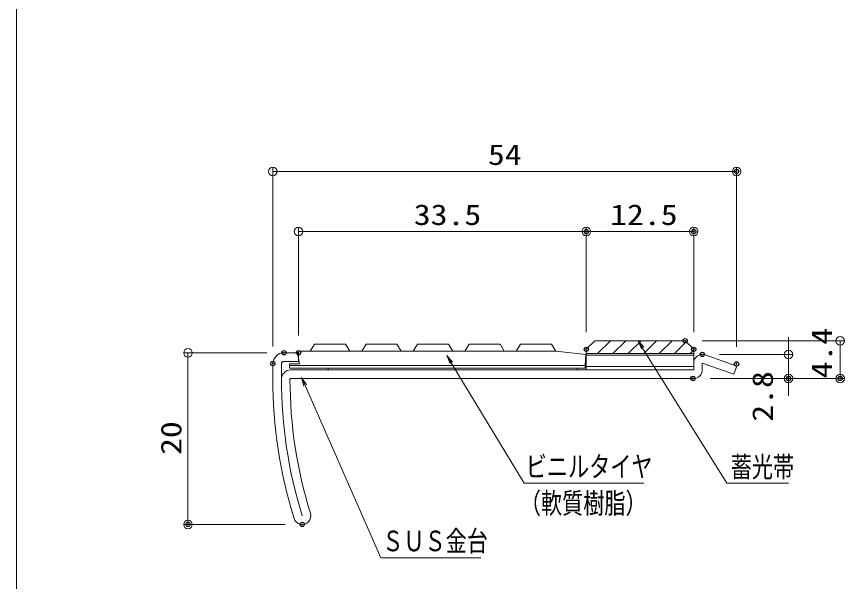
# Model space of a CAD drawing. Units: millimetres on the paper. Extents: x -200 to 200, y -138 to 139.
# Drawn here: x 19.3 to 115.7, y -21.2 to 44.6 of the extents above; entities that cross this region are included whole.
import ezdxf
from ezdxf.enums import TextEntityAlignment as Align

# ---------------------------------------------------------------- set-up
doc = ezdxf.new("R2010")
doc.units = ezdxf.units.MM
doc.header["$PDMODE"] = 32
doc.header["$PDSIZE"] = 0.5
for name, color, linetype, lineweight in [('0-0_zumenwaku', 6, 'Continuous', 9), ('0-7_SUNPO', 1, 'Continuous', 9), ('0-8_0', 1, 'Continuous', 9), ('0-A_CSLAYER1', 7, 'Continuous', 9), ('0-C_SCREW', 6, 'Continuous', 9), ('0-D_6文字', 2, 'Continuous', 9)]:
    doc.layers.add(name, color=color, linetype=linetype, lineweight=lineweight)
doc.layers.add('0-9_DEFPOINTS', color=7, linetype='Continuous')
doc.styles.add('ＭＳ ゴシック', font='')
doc.styles.get('ＭＳ ゴシック').set_extended_font_data('MS Gothic')

# ---------------------------------------------------------------- blocks, each defined once
blk = doc.blocks.new('_ORIGIN')
at = {"layer": '0-8_0'}
blk.add_line((0, 0), (-1, 0), dxfattribs=at)
blk.add_circle((0, 0), 0.5, dxfattribs=at)
blk = doc.blocks.new('MLeader7')
at = {"layer": '0-D_6文字'}
blk.add_line((92.065, 5.896), (91.678, 6.833), dxfattribs=at)
at = {"layer": '0-D_6文字', "color": 1}
blk.add_line((102.38, -9.775), (109.178, -9.775), dxfattribs=at)
at = {"layer": '0-D_6文字'}
blk.add_lwpolyline([(92.348, 6.072), (91.678, 6.833), (92.206, 5.984)], dxfattribs=at)
at = {"layer": '0-D_6文字', "color": 1}
blk.add_lwpolyline([(92.206, 5.984), (102.02, -9.775), (102.38, -9.775)], dxfattribs=at)
at = {"layer": '0-D_6文字', "style": 'ＭＳ ゴシック', "width": 0.75}
blk.add_text('蓄光帯', height=2.405, dxfattribs=at).set_placement((102.47, -9.783), align=Align.BOTTOM_LEFT)
blk = doc.blocks.new('MLeader8')
at = {"layer": '0-D_6文字'}
blk.add_line((52.758, 1.551), (52.509, 2.533), dxfattribs=at)
at = {"layer": '0-D_6文字', "color": 1}
blk.add_line((62.085, -18.439), (73.366, -18.439), dxfattribs=at)
at = {"layer": '0-D_6文字'}
blk.add_lwpolyline([(53.064, 1.685), (52.509, 2.533), (52.911, 1.618)], dxfattribs=at)
at = {"layer": '0-D_6文字', "color": 1}
blk.add_lwpolyline([(52.911, 1.618), (61.725, -18.439), (62.085, -18.439)], dxfattribs=at)
at = {"layer": '0-D_6文字', "style": 'ＭＳ ゴシック', "width": 0.75}
blk.add_text('ＳＵＳ金台', height=2.405, dxfattribs=at).set_placement((61.899, -18.414), align=Align.BOTTOM_LEFT)
blk = doc.blocks.new('MLeader9')
at = {"layer": '0-D_6文字'}
blk.add_line((69.787, 4.163), (69.412, 5.105), dxfattribs=at)
at = {"layer": '0-D_6文字', "color": 1}
blk.add_line((78.785, -9.775), (92.335, -9.775), dxfattribs=at)
at = {"layer": '0-D_6文字'}
blk.add_lwpolyline([(70.072, 4.336), (69.412, 5.105), (69.93, 4.249)], dxfattribs=at)
at = {"layer": '0-D_6文字', "color": 1}
blk.add_lwpolyline([(69.93, 4.249), (78.425, -9.775), (78.785, -9.775)], dxfattribs=at)
at = {"layer": '0-D_6文字', "style": 'ＭＳ ゴシック', "width": 0.75}
for s, p in [('ビニルタイヤ', (78.601, -9.746)), ('（軟質樹脂）', (77.915, -14.013))]:
    blk.add_text(s, height=2.405, dxfattribs=at).set_placement(p, align=Align.BOTTOM_LEFT)

msp = doc.modelspace()

# ---------------------------------------------------------------- linework, layer by layer
at = {"layer": '0-0_zumenwaku'}
msp.add_line((19.323, 138.514), (19.323, -138.486), dxfattribs=at)
at = {"layer": '0-7_SUNPO'}
for p, q in [((49.157, 6.166), (49.157, 27.055)), ((103.156, 6.133), (103.156, 27.055)), ((50.157, 26.555), (102.156, 26.555)), ((52.156, 7.433), (52.156, 20.055)), ((53.156, 19.555), (84.656, 19.555)), ((85.656, 7.833), (85.656, 20.055)), ((85.656, 7.833), (85.656, 20.055)), ((86.656, 19.555), (97.156, 19.555)), ((98.156, 7.833), (98.156, 20.055)), ((99.156, 6.833), (115.706, 6.833)), ((109.206, 6.233), (109.206, 7.233)), ((115.206, 5.833), (115.206, 3.433)), ((48.456, 5.433), (38.78, 5.433)), ((101.156, 5.233), (109.706, 5.233)), ((109.206, 5.233), (109.206, 2.433)), ((39.28, 4.433), (39.28, -13.567)), ((100.061, 2.433), (109.706, 2.433)), ((100.061, 2.433), (115.706, 2.433)), ((109.206, 1.433), (109.206, 0.433)), ((50.581, -14.567), (38.78, -14.567))]:
    msp.add_line(p, q, dxfattribs=at)
at = {"layer": '0-9_DEFPOINTS'}
for p in [(103.156, 26.555), (85.656, 19.555), (98.156, 19.555), (97.156, 6.833), (85.656, 5.833), (98.156, 5.833), (50.456, 5.433), (52.156, 5.433), (99.156, 5.233), (49.157, 4.166), (103.156, 4.133), (98.061, 2.433), (109.206, 2.433), (115.206, 2.433), (39.28, -14.567), (52.581, -14.567)]:
    msp.add_point(p, dxfattribs=at)
at = {"layer": '0-A_CSLAYER1', "color": 6}
for p, q in [((86.656, 6.833), (85.656, 5.833)), ((86.656, 6.833), (97.156, 6.833)), ((97.156, 6.833), (98.156, 5.833)), ((85.656, 3.433), (85.656, 5.833)), ((98.156, 3.433), (98.156, 5.833)), ((85.656, 5.333), (98.156, 5.333)), ((85.656, 5.133), (98.156, 5.133)), ((85.656, 3.833), (98.156, 3.833)), ((85.656, 3.433), (98.156, 3.433))]:
    msp.add_line(p, q, dxfattribs=at)
at = {"layer": '0-A_CSLAYER1', "color": 3}
for p, q in [((53.506, 5.633), (54.006, 6.433)), ((54.006, 6.433), (57.606, 6.433)), ((58.106, 5.633), (57.606, 6.433)), ((59.506, 5.633), (60.006, 6.433)), ((60.006, 6.433), (63.606, 6.433)), ((64.106, 5.633), (63.606, 6.433)), ((65.506, 5.633), (66.006, 6.433)), ((66.006, 6.433), (69.606, 6.433)), ((70.106, 5.633), (69.606, 6.433)), ((71.506, 5.633), (72.006, 6.433)), ((72.006, 6.433), (75.606, 6.433)), ((76.106, 5.633), (75.606, 6.433)), ((77.506, 5.633), (78.006, 6.433)), ((78.006, 6.433), (81.606, 6.433)), ((82.106, 5.633), (81.606, 6.433)), ((52.006, 5.633), (82.106, 5.633)), ((52.006, 5.633), (52.271, 4.133)), ((82.106, 5.633), (85.606, 5.233)), ((85.606, 5.233), (85.506, 3.933)), ((51.106, 4.133), (52.271, 4.133)), ((51.106, 3.633), (51.106, 4.133)), ((51.106, 3.933), (85.506, 3.933)), ((85.506, 3.633), (85.506, 3.933)), ((51.106, 3.633), (85.506, 3.633)), ((55.606, 3.633), (55.606, 3.433)), ((55.606, 3.433), (84.606, 3.433)), ((84.606, 3.633), (84.606, 3.433))]:
    msp.add_line(p, q, dxfattribs=at)
at = {"layer": '0-A_CSLAYER1', "color": 4}
for p, q in [((50.456, 5.433), (52.156, 5.433)), ((52.156, 4.433), (52.156, 5.433)), ((99.49, 5.176), (103.062, 3.909)), ((49.156, 2.433), (49.156, 4.133)), ((50.156, 2.433), (50.156, 4.133)), ((50.456, 4.433), (52.156, 4.433)), ((98.156, 3.533), (98.156, 4.233)), ((99.156, 4.233), (102.822, 2.933)), ((99.156, 3.433), (99.156, 4.233)), ((103.123, 3.781), (103.062, 3.909)), ((51.256, 3.433), (98.056, 3.433)), ((102.822, 2.933), (103.123, 3.781)), ((51.256, 2.433), (98.156, 2.433))]:
    msp.add_line(p, q, dxfattribs=at)
for centre, radius, start, end in [((50.456, 4.133), 1.3, 90, 180), ((99.156, 4.233), 1, 70.47379, 180), ((50.456, 4.133), 0.3, 90, 180), ((51.256, 2.333), 1.1, 90, 180.10831), ((98.056, 3.533), 0.1, 270, 0), ((98.156, 3.433), 1, 270, 0), ((104.156, 2.433), 55, 180, 197.23528), ((104.156, 2.433), 54, 180, 197.23528), ((51.256, 2.333), 0.1, 90, 180.10831), ((104.156, 2.433), 53, 180.10831, 197.23528), ((52.581, -13.567), 1, 197.23528, 17.23528)]:
    msp.add_arc(centre, radius, start, end, dxfattribs=at)
at = {"layer": '0-C_SCREW'}
for p, q in [((86.952, 5.333), (88.452, 6.833)), ((88.748, 5.333), (90.248, 6.833)), ((90.544, 5.333), (92.044, 6.833)), ((92.34, 5.333), (93.84, 6.833)), ((94.136, 5.333), (95.636, 6.833)), ((95.932, 5.333), (97.294, 6.695)), ((97.729, 5.333), (98.156, 5.761))]:
    msp.add_line(p, q, dxfattribs=at)
msp.add_lwpolyline([(86.656, 6.833), (85.656, 5.833), (85.656, 5.333), (98.156, 5.333), (98.156, 5.833), (97.156, 6.833)], close=True, dxfattribs=at)

# ---------------------------------------------------------------- block references
at = {"layer": '0-7_SUNPO'}
for p, rotation in [((49.157, 26.555), 180), ((52.156, 19.555), 180), ((85.656, 19.555), 180), ((115.206, 6.833), 90), ((39.28, 5.433), 90), ((109.206, 5.233), 270), ((109.206, 2.433), 90), ((115.206, 2.433), 270), ((39.28, -14.567), 270)]:
    msp.add_blockref('_ORIGIN', p, dxfattribs=dict(at, rotation=rotation))
for p in [(103.156, 26.555), (85.656, 19.555), (98.156, 19.555)]:
    msp.add_blockref('_ORIGIN', p, dxfattribs=at)
at = {"layer": '0-D_6文字'}
for name in ['MLeader7', 'MLeader9', 'MLeader8']:
    msp.add_blockref(name, (0, 0), dxfattribs=at)

# ---------------------------------------------------------------- texts
at = {"layer": '0-7_SUNPO', "color": 2, "style": 'ＭＳ ゴシック', "width": 1.2}
for s, p in [('54', (74.204, 26.592)), ('33.5', (65.573, 19.592)), ('12.5', (88.43, 19.592))]:
    msp.add_text(s, height=2.405, dxfattribs=at).set_placement(p, align=Align.BOTTOM_LEFT)
for s, p in [('4.4', (114.998, 2.448)), ('2.8', (108.099, -2.599)), ('20', (39.242, -6.472))]:
    msp.add_text(s, height=2.405, rotation=90, dxfattribs=at).set_placement(p, align=Align.BOTTOM_LEFT)

doc.saveas('drawing.dxf')
